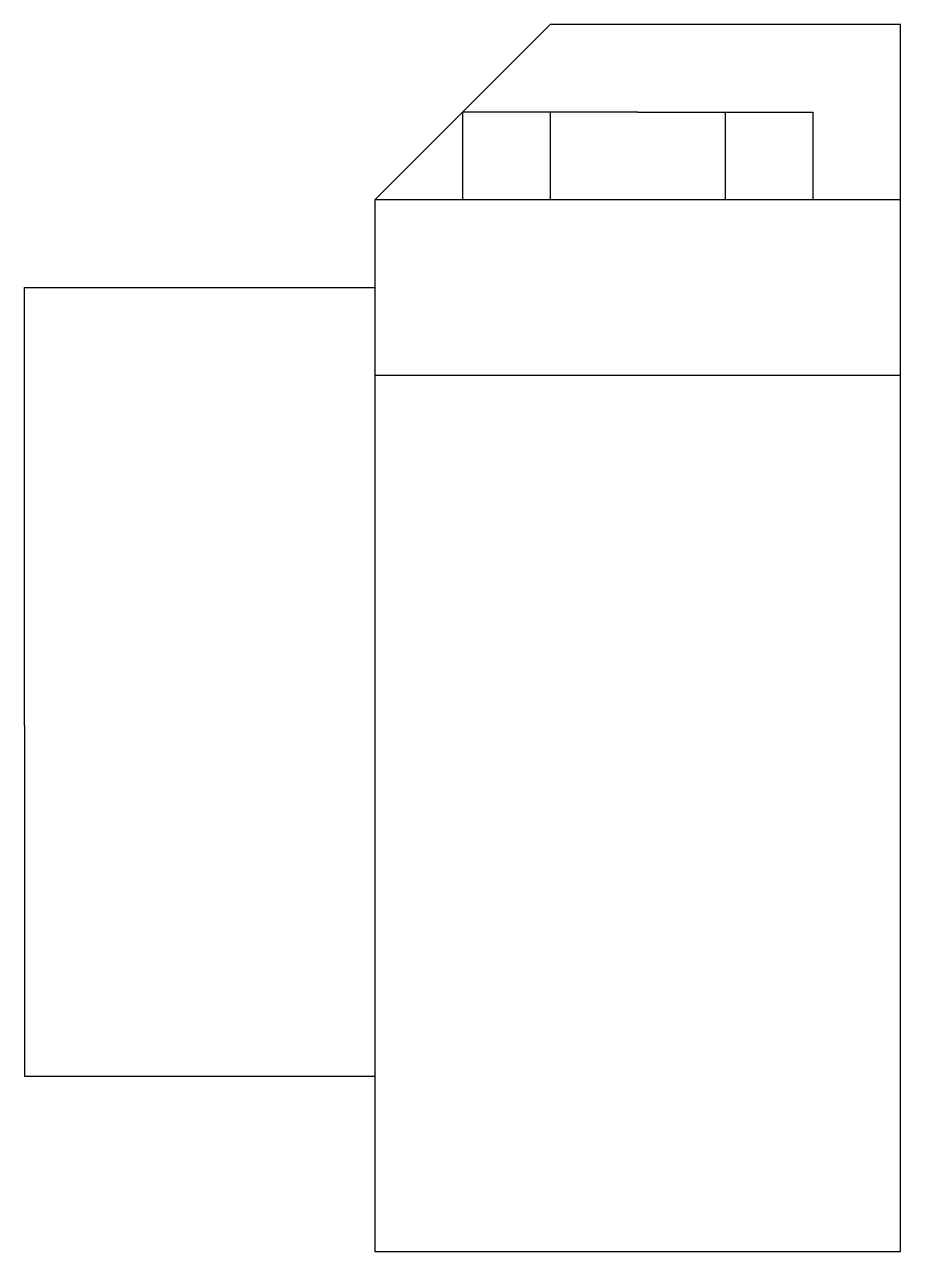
# Model space of a CAD drawing. Header units: millimetres. Extents: x 2839.1 to 2889.1, y 1470.1 to 1540.1.
import ezdxf

# ---------------------------------------------------------------- set-up
doc = ezdxf.new("R2010")
doc.units = ezdxf.units.MM

msp = doc.modelspace()

# ---------------------------------------------------------------- linework, layer by layer
for p, q in [((2859.095, 1530.083), (2869.095, 1540.083)), ((2889.095, 1540.083), (2869.095, 1540.083)), ((2889.095, 1530.083), (2889.095, 1540.083)), ((2874.095, 1535.083), (2864.095, 1535.083)), ((2864.095, 1535.083), (2864.095, 1530.083)), ((2869.095, 1535.083), (2869.095, 1530.083)), ((2874.095, 1535.083), (2884.095, 1535.083)), ((2879.095, 1535.083), (2879.095, 1530.083)), ((2884.095, 1535.083), (2884.095, 1530.083)), ((2889.095, 1530.083), (2859.095, 1530.083)), ((2859.095, 1530.083), (2859.095, 1470.083)), ((2889.095, 1530.083), (2874.095, 1530.083)), ((2889.095, 1470.083), (2889.095, 1530.083)), ((2839.095, 1500.083), (2839.095, 1525.083)), ((2839.095, 1525.083), (2859.095, 1525.083)), ((2859.095, 1520.083), (2889.095, 1520.083)), ((2839.095, 1500.083), (2839.095, 1480.083)), ((2839.095, 1480.083), (2859.095, 1480.083)), ((2859.095, 1470.083), (2889.095, 1470.083))]:
    msp.add_line(p, q)

doc.saveas('drawing.dxf')
